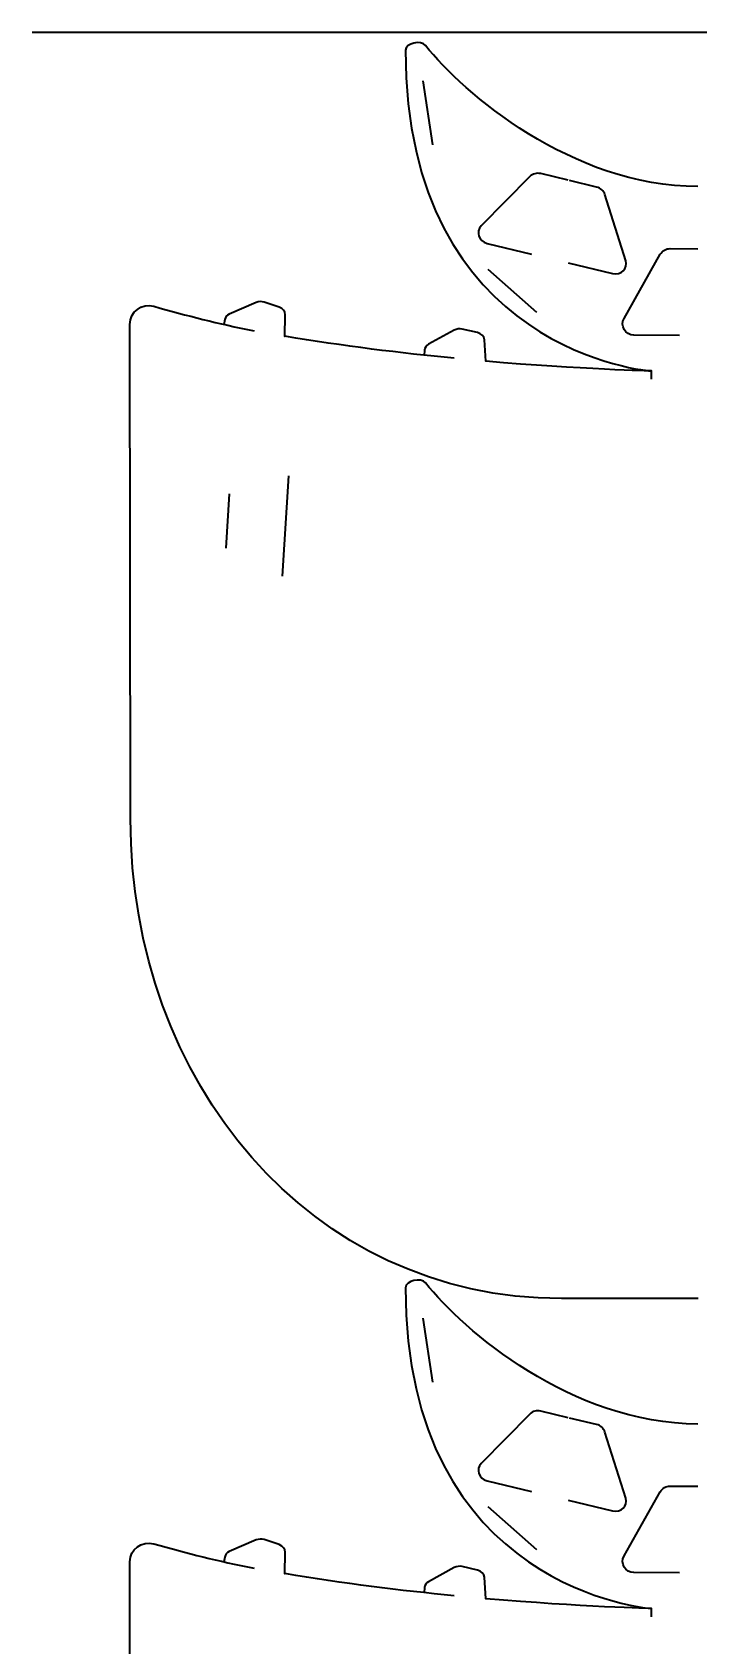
# Model space of a CAD drawing. Header units: inches. Extents: x 8 to 1056, y -872 to -100.
# Drawn here: x 7.7 to 185.2, y -552.9 to -123.4 of the extents above; entities that cross this region are included whole.
import ezdxf

# ---------------------------------------------------------------- set-up
doc = ezdxf.new("R2010")
doc.units = ezdxf.units.IN
doc.header["$MEASUREMENT"] = 0
doc.layers.add('Layer 1', color=7, linetype='Continuous')

msp = doc.modelspace()

# ---------------------------------------------------------------- linework, layer by layer
at = {"layer": 'Layer 1', "color": 240, "lineweight": 35, "true_color": 0xed1c24}
msp.add_lwpolyline([(7.7, -123.45), (1055.55, -123.45)], dxfattribs=at)
at = {"layer": 'Layer 1', "color": 179, "lineweight": 35, "true_color": 0x231f20}
for points in [[(114.37, -153.41), (111.77, -136.35)], [(142.05, -198.01), (129.14, -186.55)], [(172.59, -215.8), (172.59, -213.6)], [(75.94, -241.51), (74.26, -268.23)], [(60.14, -246.28), (59.28, -260.77)], [(114.37, -482.77), (111.77, -465.71)], [(142.05, -527.37), (129.14, -515.91)], [(172.59, -545.17), (172.59, -542.97)]]:
    msp.add_lwpolyline(points, dxfattribs=at)
for points, knots in [([(184.99, -164.53), (151.25, -164.44), (122.47, -139.56), (112.45, -126.95), (111.26, -125.46), (107.1, -126.32), (107.12, -128.22), (107.12, -128.22), (107.11, -128.22), (107.11, -128.22), (107.11, -208.88), (172.55, -213.6), (172.59, -213.6), (172.59, -213.6), (172.59, -213.6), (172.59, -213.6), (172.59, -213.6), (172.59, -213.6), (172.59, -213.6), (172.59, -213.6), (172.59, -213.6), (172.59, -213.6), (172.55, -213.6), (153.94, -213.2), (128.5, -211.01), (128.5, -211.01), (128.5, -211.01), (128.5, -211.01), (128.5, -211.01), (128.11, -205.28), (128.11, -205.28), (128.05, -204.29), (127.29, -203.77), (126.3, -203.39), (126.3, -203.39), (122.19, -202.44), (122.19, -202.44), (121.48, -202.28), (120.72, -202.38), (120.08, -202.73), (120.08, -202.73), (113.21, -206.49), (113.21, -206.49), (112.63, -206.81), (112.24, -207.4), (112.18, -208.06), (112.18, -208.06), (112.04, -209.46), (112.04, -209.46)], [0, 0, 0, 0, 1, 1, 1, 2, 2, 2, 3, 3, 3, 4, 4, 4, 5, 5, 5, 6, 6, 6, 7, 7, 7, 8, 8, 8, 9, 9, 9, 10, 10, 10, 11, 11, 11, 12, 12, 12, 13, 13, 13, 14, 14, 14, 15, 15, 15, 16, 16, 16, 16]), ([(150.43, -162.84), (150.43, -162.84), (143.11, -161.08), (143.11, -161.08), (142.05, -160.83), (140.95, -161.12), (140.23, -161.85), (140.23, -161.85), (127.27, -175.01), (127.27, -175.01), (125.76, -176.55), (126.63, -179.1), (128.86, -179.64), (128.86, -179.64), (140.7, -182.48), (140.7, -182.48)], [0, 0, 0, 0, 1, 1, 1, 2, 2, 2, 3, 3, 3, 4, 4, 4, 5, 5, 5, 5]), ([(150.42, -184.81), (150.42, -184.81), (162.26, -187.66), (162.26, -187.66), (164.49, -188.19), (166.43, -186.31), (165.77, -184.25), (165.77, -184.25), (160.2, -166.65), (160.2, -166.65), (159.89, -165.67), (159.05, -164.91), (157.99, -164.65), (157.99, -164.65), (150.77, -162.92), (150.77, -162.92)], [0, 0, 0, 0, 1, 1, 1, 2, 2, 2, 3, 3, 3, 4, 4, 4, 5, 5, 5, 5]), ([(180.1, -204.13), (180.1, -204.13), (167.92, -204.07), (167.92, -204.07), (165.63, -204.05), (164.2, -201.59), (165.32, -199.59), (165.32, -199.59), (174.94, -182.55), (174.94, -182.55), (175.47, -181.6), (176.48, -181.02), (177.57, -181.02), (177.57, -181.02), (184.99, -181.06), (184.99, -181.06)], [0, 0, 0, 0, 1, 1, 1, 2, 2, 2, 3, 3, 3, 4, 4, 4, 5, 5, 5, 5]), ([(185.06, -460.49), (185.06, -460.49), (148.62, -460.49), (148.62, -460.49), (81.82, -460.49), (33.87, -402.95), (33.87, -332.81), (33.87, -332.81), (33.71, -201.19), (33.71, -201.19), (33.71, -197.87), (36.88, -195.48), (40.07, -196.37), (49.01, -198.89), (57.07, -201.04), (66.82, -202.88)], [0, 0, 0, 0, 1, 1, 1, 2, 2, 2, 3, 3, 3, 4, 4, 4, 5, 5, 5, 5]), ([(120.09, -210.22), (106.02, -208.86), (90.41, -206.96), (74.96, -204.34), (74.96, -204.34), (74.95, -204.4), (74.95, -204.4), (74.95, -204.4), (74.95, -204.41), (74.95, -204.41), (74.95, -204.41), (75.09, -198.66), (75.09, -198.66), (75.13, -197.67), (74.42, -197.08), (73.47, -196.61), (73.47, -196.61), (69.47, -195.28), (69.47, -195.28), (68.77, -195.05), (68.01, -195.08), (67.34, -195.37), (67.34, -195.37), (60.15, -198.46), (60.15, -198.46), (59.54, -198.73), (59.1, -199.28), (58.97, -199.93), (58.97, -199.93), (58.71, -201.31), (58.71, -201.31)], [0, 0, 0, 0, 1, 1, 1, 2, 2, 2, 3, 3, 3, 4, 4, 4, 5, 5, 5, 6, 6, 6, 7, 7, 7, 8, 8, 8, 9, 9, 9, 10, 10, 10, 10]), ([(184.99, -493.89), (151.25, -493.8), (122.47, -468.92), (112.45, -456.31), (111.26, -454.82), (107.1, -455.68), (107.12, -457.59), (107.12, -457.59), (107.11, -457.59), (107.11, -457.59), (107.11, -538.24), (172.55, -542.97), (172.59, -542.97), (172.59, -542.97), (172.59, -542.97), (172.59, -542.97), (172.59, -542.97), (172.59, -542.97), (172.59, -542.97), (172.59, -542.97), (172.59, -542.97), (172.59, -542.97), (172.55, -542.97), (153.94, -542.56), (128.5, -540.37), (128.5, -540.37), (128.5, -540.38), (128.5, -540.38), (128.5, -540.38), (128.11, -534.64), (128.11, -534.64), (128.05, -533.65), (127.29, -533.13), (126.3, -532.75), (126.3, -532.75), (122.19, -531.81), (122.19, -531.81), (121.48, -531.64), (120.72, -531.75), (120.08, -532.1), (120.08, -532.1), (113.21, -535.85), (113.21, -535.85), (112.63, -536.17), (112.24, -536.76), (112.18, -537.42), (112.18, -537.42), (112.04, -538.82), (112.04, -538.82)], [0, 0, 0, 0, 1, 1, 1, 2, 2, 2, 3, 3, 3, 4, 4, 4, 5, 5, 5, 6, 6, 6, 7, 7, 7, 8, 8, 8, 9, 9, 9, 10, 10, 10, 11, 11, 11, 12, 12, 12, 13, 13, 13, 14, 14, 14, 15, 15, 15, 16, 16, 16, 16]), ([(150.43, -492.2), (150.43, -492.2), (143.11, -490.44), (143.11, -490.44), (142.05, -490.19), (140.95, -490.48), (140.23, -491.22), (140.23, -491.22), (127.27, -504.37), (127.27, -504.37), (125.76, -505.91), (126.63, -508.46), (128.86, -509), (128.86, -509), (140.7, -511.84), (140.7, -511.84)], [0, 0, 0, 0, 1, 1, 1, 2, 2, 2, 3, 3, 3, 4, 4, 4, 5, 5, 5, 5]), ([(150.42, -514.18), (150.42, -514.18), (162.26, -517.02), (162.26, -517.02), (164.49, -517.55), (166.43, -515.68), (165.77, -513.62), (165.77, -513.62), (160.2, -496.01), (160.2, -496.01), (159.89, -495.03), (159.05, -494.27), (157.99, -494.01), (157.99, -494.01), (150.77, -492.28), (150.77, -492.28)], [0, 0, 0, 0, 1, 1, 1, 2, 2, 2, 3, 3, 3, 4, 4, 4, 5, 5, 5, 5]), ([(180.1, -533.49), (180.1, -533.49), (167.92, -533.43), (167.92, -533.43), (165.63, -533.42), (164.2, -530.95), (165.32, -528.95), (165.32, -528.95), (174.94, -511.91), (174.94, -511.91), (175.47, -510.96), (176.48, -510.38), (177.57, -510.38), (177.57, -510.38), (184.99, -510.42), (184.99, -510.42)], [0, 0, 0, 0, 1, 1, 1, 2, 2, 2, 3, 3, 3, 4, 4, 4, 5, 5, 5, 5]), ([(185.06, -789.86), (185.06, -789.86), (148.62, -789.86), (148.62, -789.86), (81.82, -789.86), (33.87, -732.31), (33.87, -662.17), (33.87, -662.17), (33.71, -530.55), (33.71, -530.55), (33.71, -527.24), (36.88, -524.84), (40.07, -525.74), (49.01, -528.25), (57.07, -530.4), (66.82, -532.24)], [0, 0, 0, 0, 1, 1, 1, 2, 2, 2, 3, 3, 3, 4, 4, 4, 5, 5, 5, 5]), ([(120.09, -539.58), (106.02, -538.22), (90.41, -536.33), (74.96, -533.7), (74.96, -533.7), (74.95, -533.76), (74.95, -533.76), (74.95, -533.76), (74.95, -533.77), (74.95, -533.77), (74.95, -533.77), (75.09, -528.02), (75.09, -528.02), (75.13, -527.03), (74.42, -526.44), (73.47, -525.97), (73.47, -525.97), (69.47, -524.65), (69.47, -524.65), (68.77, -524.41), (68.01, -524.45), (67.34, -524.74), (67.34, -524.74), (60.15, -527.83), (60.15, -527.83), (59.54, -528.09), (59.1, -528.64), (58.97, -529.29), (58.97, -529.29), (58.71, -530.67), (58.71, -530.67)], [0, 0, 0, 0, 1, 1, 1, 2, 2, 2, 3, 3, 3, 4, 4, 4, 5, 5, 5, 6, 6, 6, 7, 7, 7, 8, 8, 8, 9, 9, 9, 10, 10, 10, 10])]:
    msp.add_open_spline(points, degree=3, knots=knots, dxfattribs=at)

doc.saveas('drawing.dxf')
